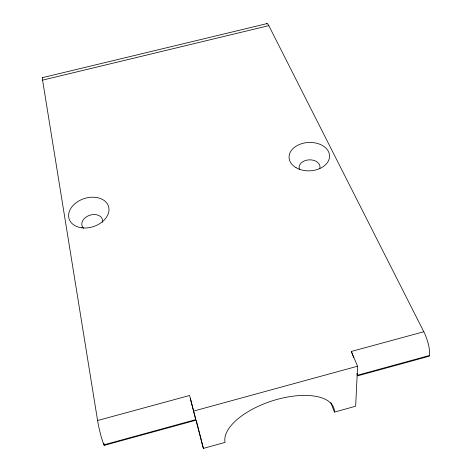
<?xml version="1.0" encoding="UTF-8"?>
<svg xmlns="http://www.w3.org/2000/svg" width="472" height="472" viewBox="0 0 472 472"><rect width="100%" height="100%" fill="white"/><g stroke="black" fill="none" stroke-linecap="round" stroke-linejoin="round"><path stroke-width="0.71" d="M429.461 355.504L357.145 375.346L357.581 366.213L351.321 351.469L423.809 331.745A17.694 4.879 71.9 0 1 429.461 355.504L429.349 356.177L357.109 375.989L355.652 406.221L334.453 412.091A57.047 26.048 -18.1 0 0 276.975 399.454A57.047 26.048 -18.1 0 0 225.085 442.388L203.385 448.4L195.957 420.198L104.259 445.356L104.011 444.819A18.201 2.077 77.1 0 1 97.586 420.528L42.574 80.14A12.449 0.985 74.7 0 1 42.681 77.738M104.011 444.819L195.803 419.626L190.411 398.657M195.803 419.626L193.555 411.094L357.581 366.213M97.586 420.528L189.602 395.477L193.555 411.094M42.456 77.656L267.034 23.6M42.574 80.14L268.798 25.636L423.809 331.745M330.819 402.646L334.453 412.091M196.346 420.611L203.385 448.4M103.905 443.173L104.259 445.356M351.321 351.469A17.794 3.369 73.2 0 1 353.67 357.77M357.109 373.305A17.794 3.369 73.2 0 1 357.145 375.346M83.621 228.306A10.679 7.705 -18 0 1 89.934 215.191A10.679 7.705 -18 0 1 102.495 222.336M299.59 169.725A10.467 7.422 -2.4 0 1 308.971 159.855A10.467 7.422 -2.4 0 1 319.815 168.504M266.609 23.83A12.207 2.354 77.9 0 1 268.798 25.636M81.508 227.769A20.679 14.75 -17.8 0 0 108.755 207.273A20.679 14.75 -17.8 0 0 76.134 202.73A20.679 14.75 -17.8 0 0 81.508 227.769M296.05 167.684A20.267 14.195 -2.6 0 0 329.202 158.881A20.267 14.195 -2.6 0 0 302.688 143.376A20.267 14.195 -2.6 0 0 296.05 167.684"/></g></svg>
